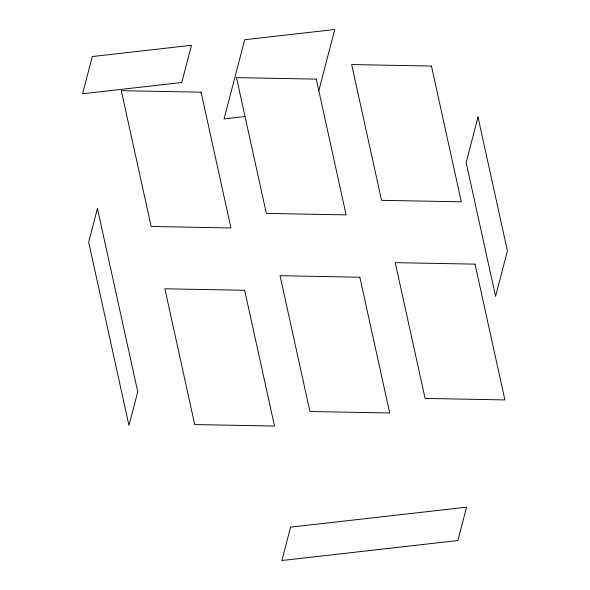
<?xml version="1.0" encoding="UTF-8"?>
<svg xmlns="http://www.w3.org/2000/svg" width="590" height="590" viewBox="0 0 590 590"><rect width="100%" height="100%" fill="white"/><g stroke="black" fill="none" stroke-linecap="round" stroke-linejoin="round"><path stroke-width="0.89" d="M318.762 90.897L334.759 29.5L244.703 39.714L224.075 118.907L244.998 116.532M92.276 56.552L82.585 93.766L181.772 82.511L191.462 45.297L92.276 56.552M97.439 208.536L88.67 242.195L128.981 425.442L137.75 391.782L97.439 208.536M290.582 527.15L281.895 560.5L457.877 540.536L466.565 507.186L290.582 527.15M477.996 117.137L466.152 162.589L495.578 296.35L507.415 250.89L477.996 117.137M431.452 66.05L351.662 64.553L381.531 200.327L461.314 201.824L431.452 66.05M316.262 79.112L236.472 77.615L266.341 213.396L346.131 214.893L316.262 79.112M201.079 92.18L121.289 90.683L151.158 226.464L230.948 227.961L201.079 92.18M475.024 264.143L395.234 262.646L425.102 398.427L504.893 399.924L475.024 264.143M359.841 277.212L280.051 275.714L309.92 411.496L389.71 412.993L359.841 277.212M244.658 290.28L164.868 288.783L194.73 424.557L274.52 426.054L244.658 290.28"/></g></svg>
